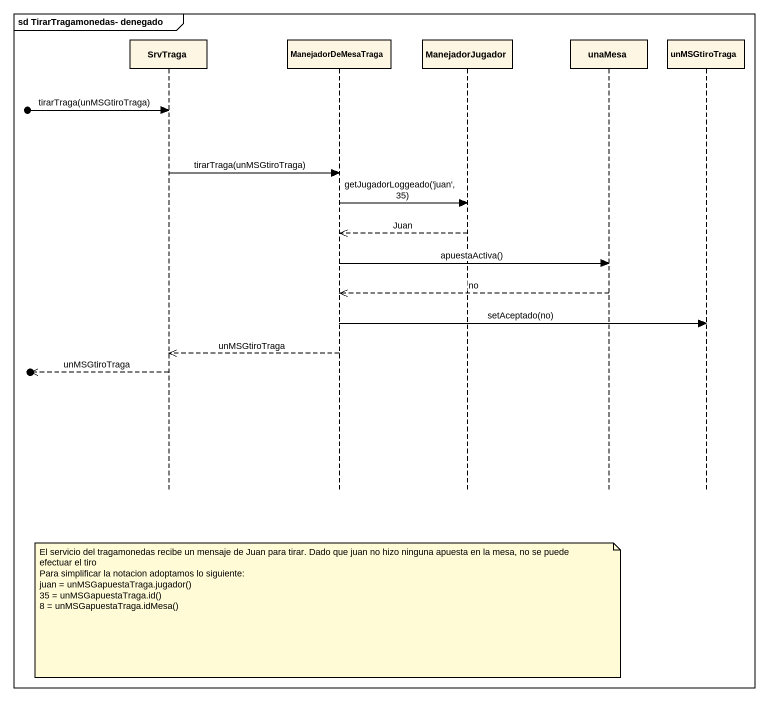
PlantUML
@startuml
mainframe sd TirarTragamonedas- denegado
hide footbox
participant SrvTraga
participant ManejadorDeMesaTraga
participant ManejadorJugador
participant unaMesa
participant unMSGtiroTraga

[o-> SrvTraga : tirarTraga(unMSGtiroTraga)
SrvTraga -> ManejadorDeMesaTraga : tirarTraga(unMSGtiroTraga)
ManejadorDeMesaTraga -> ManejadorJugador : getJugadorLoggeado('juan', 35)
ManejadorJugador -->> ManejadorDeMesaTraga : Juan
ManejadorDeMesaTraga -> unaMesa : apuestaActiva()
unaMesa -->> ManejadorDeMesaTraga : no
ManejadorDeMesaTraga -> unMSGtiroTraga : setAceptado(no)
ManejadorDeMesaTraga -->> SrvTraga : unMSGtiroTraga
[o<<-- SrvTraga : unMSGtiroTraga
note over ManejadorDeMesaTraga
  El servicio del tragamonedas recibe un mensaje de Juan para tirar. Dado que juan no hizo ninguna apuesta en la mesa, no se puede efectuar el tiro
  Para simplificar la notacion adoptamos lo siguiente:
  juan = unMSGapuestaTraga.jugador()
  35 = unMSGapuestaTraga.id()
  8 = unMSGapuestaTraga.idMesa()
end note
@enduml
